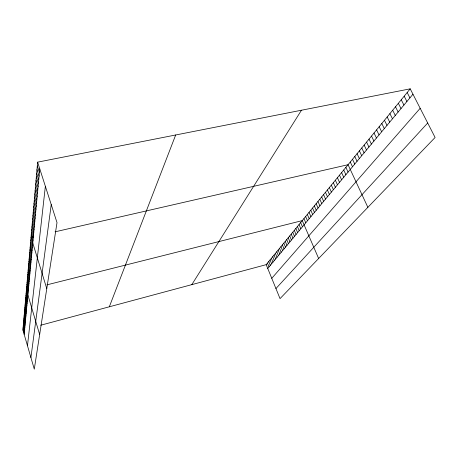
<?xml version="1.0" encoding="UTF-8"?>
<svg xmlns="http://www.w3.org/2000/svg" width="458" height="458" viewBox="0 0 458 458"><rect width="100%" height="100%" fill="white"/><g stroke="black" fill="none" stroke-linecap="round" stroke-linejoin="round"><path stroke-width="0.69" d="M37.63 162.149L57.01 222.622L34.287 369.165L22.9 330.012L37.63 162.149L410.208 88.835L435.1 137.474L280.033 298.616L266.195 264.655L410.208 88.835M24.171 334.374L39.766 168.825M27.474 345.738L45.365 186.286M30.915 357.572L51.227 204.571M109.319 306.797L175.683 134.984M191.81 284.636L301.473 110.229M267.735 268.445L412.967 94.222M271.76 278.315L420.169 108.3M275.939 288.569L427.692 123.002M22.9 330.012L24.818 329.491M40.722 325.22L266.195 264.655M28.344 289.525L26.409 290.017L39.657 334.54M46.922 284.853L302.269 220.613L318.642 258.495M33.726 236.712L31.03 237.33L46.773 288.654M55.069 231.822L348.057 164.708L367.871 207.337M407.179 92.533L409.91 97.892M404.191 96.174L406.893 101.504M401.254 99.77L403.927 105.065M398.351 103.308L401.002 108.575M395.494 106.794L398.116 112.038M392.678 110.235L395.277 115.445M389.901 113.624L392.472 118.805M387.165 116.967L389.712 122.12M384.462 120.265L386.987 125.389M381.8 123.511L384.302 128.612M379.178 126.717L381.651 131.79M376.585 129.883L379.035 134.927M374.031 132.997L376.459 138.018M371.512 136.078L373.917 141.07M369.022 139.112L371.409 144.075M366.572 142.106L368.936 147.047M364.15 145.066L366.492 149.978M361.763 147.98L364.081 152.869M359.404 150.859L361.705 155.72M357.074 153.699L359.353 158.537M354.778 156.504L357.04 161.319M352.511 159.275L354.75 164.061M350.273 162.006L352.494 166.769M345.876 167.37L348.057 172.088M343.723 170.004L345.887 174.698M341.594 172.603L343.74 177.275M339.487 175.174L341.616 179.817M337.409 177.71L339.521 182.33M335.359 180.212L337.454 184.814M333.332 182.69L335.411 187.265M331.329 185.135L333.39 189.686M329.348 187.551L331.392 192.079M327.396 189.938L329.422 194.444M325.461 192.297L327.476 196.785M323.554 194.627L325.546 199.093M321.665 196.934L323.646 201.377M319.798 199.207L321.762 203.633M317.955 201.463L319.907 205.865M316.135 203.684L318.07 208.069M314.331 205.888L316.249 210.245M312.551 208.064L314.457 212.403M310.787 210.211L312.682 214.533M309.047 212.34L310.925 216.64M307.324 214.441L309.19 218.718M305.618 216.519L307.473 220.779M303.935 218.575L305.772 222.817M300.643 222.599L302.452 226.802M299.028 224.569L300.826 228.754M297.431 226.515L299.217 230.683M295.857 228.445L297.626 232.59M294.294 230.351L296.051 234.479M292.748 232.235L294.494 236.345M291.219 234.101L292.954 238.194M289.708 235.95L291.431 240.026M288.208 237.776L289.92 241.835M286.725 239.591L288.425 243.627M285.26 241.377L286.948 245.402M283.805 243.152L285.489 247.154M282.368 244.904L284.04 248.894M280.949 246.644L282.603 250.612M279.54 248.362L281.183 252.318M278.143 250.068L279.781 254.001M276.764 251.751L278.39 255.667M275.395 253.423L277.01 257.322M274.044 255.072L275.647 258.959M272.705 256.709L274.296 260.579M271.376 258.329L272.957 262.182M270.06 259.932L271.634 263.774M268.76 261.524L270.323 265.342M267.472 263.098L269.023 266.905M37.298 165.916L39.417 172.546M36.972 169.62L39.073 176.198M36.651 173.256L38.735 179.788M36.342 176.834L38.403 183.32M36.033 180.349L38.077 186.79M35.73 183.801L37.751 190.202M35.432 187.202L37.436 193.551M35.14 190.539L37.127 196.848M34.848 193.826L36.823 200.094M34.568 197.06L36.52 203.283M34.287 200.238L36.222 206.421M34.012 203.363L35.936 209.506M33.743 206.444L35.65 212.546M33.474 209.472L35.363 215.535M33.216 212.455L35.089 218.477M32.959 215.392L34.814 221.374M32.701 218.283L34.545 224.231M32.455 221.128L34.281 227.036M32.209 223.933L34.024 229.802M31.963 226.693L33.766 232.527M31.728 229.412L33.514 235.206M31.493 232.091L33.262 237.851M31.259 234.731L33.016 240.456M30.806 239.895L32.541 245.545M30.583 242.419L32.306 248.036M30.365 244.91L32.071 250.492M30.154 247.36L31.842 252.913M29.942 249.782L31.619 255.301M29.73 252.163L31.396 257.648M29.524 254.516L31.178 259.972M29.318 256.835L30.967 262.257M29.117 259.125L30.749 264.512M28.923 261.381L30.543 266.739M28.728 263.608L30.337 268.932M28.533 265.8L30.131 271.096M28.344 267.97L29.93 273.231M28.156 270.106L29.73 275.338M27.972 272.212L29.535 277.416M27.789 274.296L29.341 279.472M27.606 276.351L29.152 281.498M27.428 278.378L28.963 283.496M27.257 280.382L28.78 285.466M27.079 282.357L28.591 287.418M26.907 284.309L28.413 289.341M26.741 286.233L28.236 291.236M26.575 288.134L28.058 293.114M26.249 291.849L27.709 296.773M26.089 293.664L27.543 298.559M25.934 295.456L27.377 300.322M25.78 297.225L27.211 302.068M25.625 298.971L27.051 303.791M25.471 300.7L26.89 305.492M25.322 302.406L26.73 307.175M25.173 304.089L26.575 308.835M25.03 305.761L26.421 310.478M24.881 307.404L26.266 312.104M24.738 309.035L26.117 313.707M24.6 310.644L25.969 315.293M24.457 312.236L25.82 316.862M24.32 313.81L25.671 318.413M24.182 315.367L25.528 319.947M24.051 316.902L25.385 321.464M23.919 318.425L25.242 322.959M23.782 319.93L25.104 324.441M23.656 321.419L24.967 325.907M23.524 322.89L24.829 327.356M23.398 324.344L24.698 328.792M23.272 325.781L24.56 330.212M23.146 327.207L24.429 331.615M23.02 328.615L24.297 333"/></g></svg>
